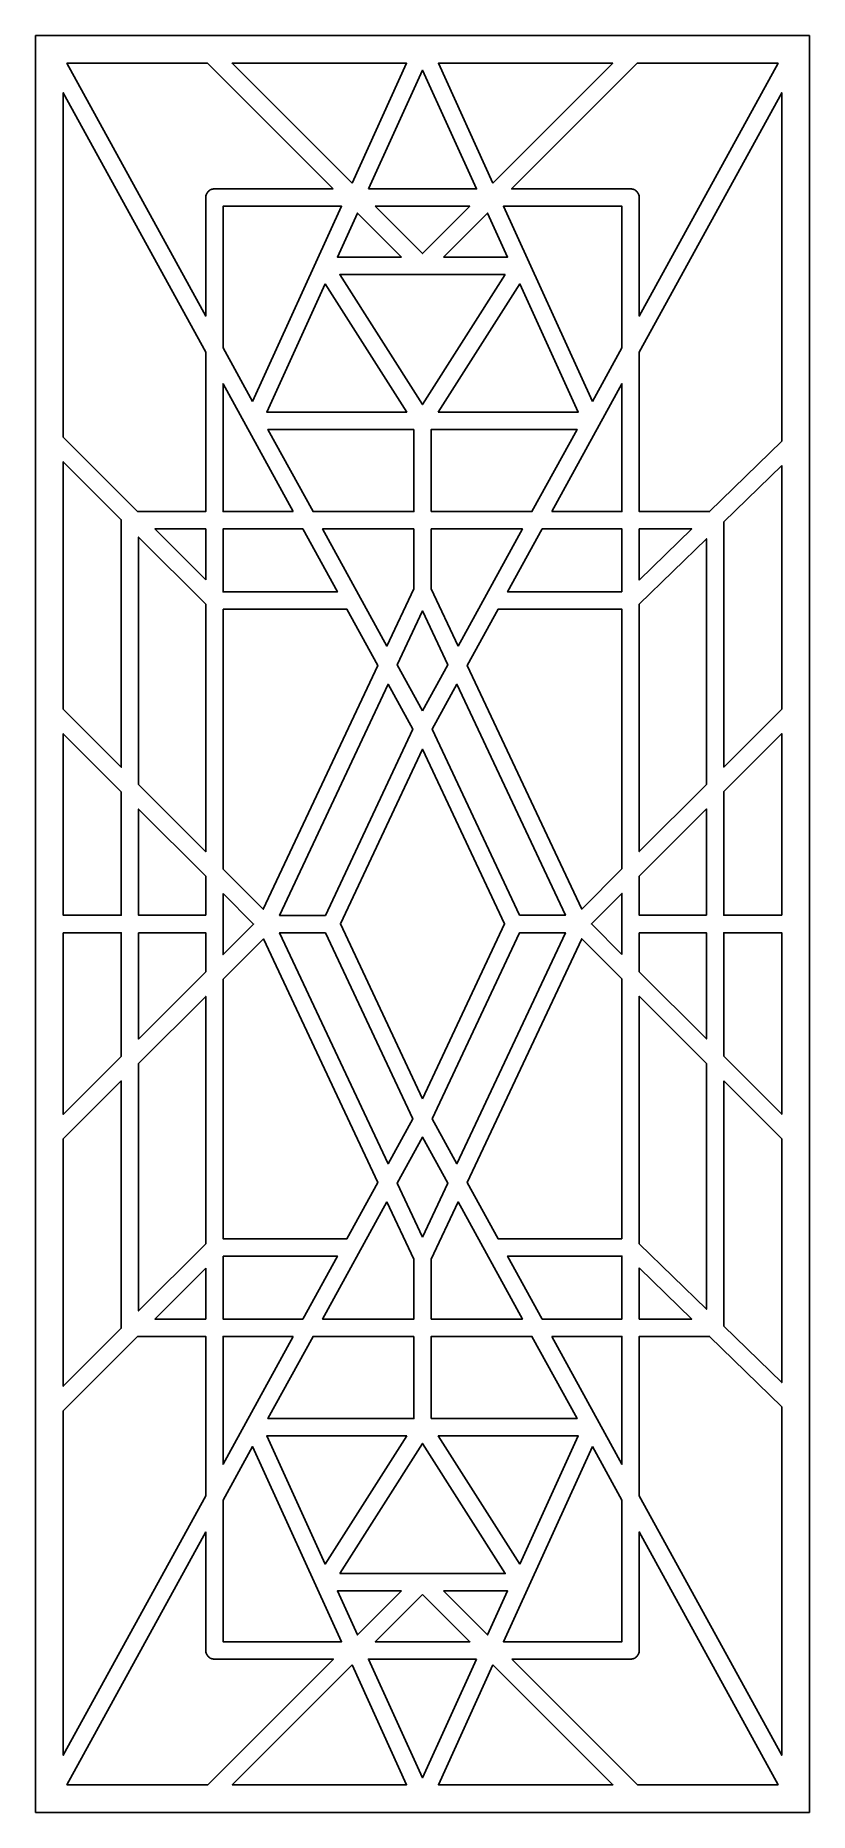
# Model space of a CAD drawing. Extents: x 242 to 558, y 39 to 763.
import ezdxf

# ---------------------------------------------------------------- set-up
doc = ezdxf.new("R2010")
doc.units = 0
doc.header["$MEASUREMENT"] = 0
doc.layers.add('Layer0', color=7, linetype='CONTINUOUS')

msp = doc.modelspace()

# ---------------------------------------------------------------- linework, layer by layer
at = {"layer": 'Layer0'}
for points in [[(242.24, 38.97), (557.66, 38.97), (557.66, 763.38), (242.24, 763.38), (242.24, 38.97)], [(363.56, 700.86), (315.14, 700.86), (314.78, 700.84), (314.43, 700.79), (314.09, 700.7), (313.77, 700.58), (313.46, 700.43), (313.17, 700.25), (312.89, 700.05), (312.64, 699.82), (312.42, 699.57), (312.21, 699.3), (312.03, 699.01), (311.89, 698.7), (311.77, 698.38), (311.68, 698.04), (311.63, 697.69), (311.61, 697.32), (311.61, 648.99), (255.03, 752.07), (312.35, 752.07), (363.56, 700.86)], [(371.22, 703.19), (322.34, 752.07), (393.49, 752.07), (371.22, 703.19)], [(377.93, 700.86), (399.95, 749.2), (421.98, 700.86), (377.93, 700.86)], [(428.66, 703.23), (406.41, 752.07), (477.5, 752.07), (428.66, 703.23)], [(484.76, 700.86), (436.28, 700.86), (487.49, 752.07), (544.87, 752.07), (488.3, 648.99), (488.3, 697.32), (488.28, 697.69), (488.22, 698.04), (488.14, 698.38), (488.02, 698.7), (487.87, 699.01), (487.69, 699.3), (487.49, 699.57), (487.26, 699.82), (487.01, 700.05), (486.74, 700.25), (486.45, 700.43), (486.14, 700.58), (485.81, 700.7), (485.47, 700.79), (485.12, 700.84), (484.76, 700.86)], [(311.61, 634.31), (311.61, 569.33), (283.8, 569.33), (253.55, 599.59), (253.55, 740.08), (311.61, 634.31)], [(546.36, 598.03), (516.95, 569.33), (488.3, 569.33), (488.3, 634.31), (546.36, 740.08), (546.36, 598.03)], [(330.69, 614.23), (318.68, 636.12), (318.68, 693.79), (366.94, 693.79), (330.69, 614.23)], [(391.39, 673.03), (365.25, 673.03), (373.43, 690.99), (391.39, 673.03)], [(380.62, 693.79), (419.22, 693.79), (399.92, 674.49), (380.62, 693.79)], [(408.45, 673.03), (426.45, 691.03), (434.65, 673.03), (408.45, 673.03)], [(469.21, 614.23), (432.96, 693.79), (481.23, 693.79), (481.23, 636.12), (469.21, 614.23)], [(360.27, 662.1), (393.51, 609.88), (336.48, 609.88), (360.27, 662.1)], [(433.71, 665.96), (399.95, 612.93), (366.2, 665.96), (433.71, 665.96)], [(406.39, 609.88), (439.63, 662.1), (463.42, 609.88), (406.39, 609.88)], [(347.27, 569.33), (318.68, 569.33), (318.68, 621.43), (347.27, 569.33)], [(452.63, 569.33), (481.23, 621.43), (481.23, 569.33), (452.63, 569.33)], [(396.42, 602.81), (396.42, 569.33), (355.33, 569.33), (336.96, 602.81), (396.42, 602.81)], [(403.49, 569.33), (403.49, 602.81), (462.95, 602.81), (444.57, 569.33), (403.49, 569.33)], [(277.17, 565.8), (277.17, 465.1), (253.55, 488.72), (253.55, 589.59), (277.18, 565.96), (277.18, 565.95), (277.18, 565.94), (277.18, 565.93), (277.18, 565.92), (277.18, 565.91), (277.17, 565.9), (277.17, 565.89), (277.17, 565.88), (277.17, 565.87), (277.17, 565.86), (277.17, 565.85), (277.17, 565.84), (277.17, 565.83), (277.17, 565.82), (277.17, 565.81), (277.17, 565.8)], [(546.36, 588.15), (546.36, 488.78), (522.74, 465.16), (522.74, 565.11), (546.36, 588.15)], [(311.61, 531.53), (311.61, 430.66), (284.23, 458.03), (284.23, 558.91), (311.61, 531.53)], [(311.61, 541.53), (290.87, 562.27), (311.61, 562.27), (311.61, 541.53)], [(351.15, 562.27), (365.28, 536.53), (318.68, 536.53), (318.68, 562.27), (351.15, 562.27)], [(396.42, 562.27), (396.42, 537.88), (385.44, 514.5), (359.21, 562.27), (396.42, 562.27)], [(414.47, 514.5), (403.49, 537.88), (403.49, 562.27), (440.69, 562.27), (414.47, 514.5)], [(481.23, 536.53), (434.62, 536.53), (448.75, 562.27), (481.23, 562.27), (481.23, 536.53)], [(488.3, 541.38), (488.3, 562.27), (509.7, 562.27), (488.3, 541.38)], [(515.67, 458.1), (488.3, 430.72), (488.3, 531.51), (515.67, 558.21), (515.67, 458.1)], [(318.68, 529.46), (369.16, 529.46), (381.72, 506.58), (335.06, 407.21), (318.68, 423.59), (318.68, 529.46)], [(481.23, 423.65), (464.83, 407.25), (418.19, 506.58), (430.75, 529.46), (481.23, 529.46), (481.23, 423.65)], [(399.95, 488.05), (389.64, 506.83), (399.95, 528.78), (410.26, 506.83), (399.95, 488.05)], [(360.35, 404.68), (341.67, 404.68), (385.93, 498.91), (395.99, 480.58), (360.35, 404.68)], [(439.54, 404.71), (403.91, 480.58), (413.98, 498.91), (458.22, 404.71), (439.54, 404.71)], [(277.17, 455.11), (277.17, 404.71), (253.55, 404.71), (253.55, 478.72), (277.17, 455.11)], [(546.36, 404.71), (522.74, 404.71), (522.74, 455.17), (546.36, 478.79), (546.36, 404.71)], [(399.95, 329.96), (366.51, 401.18), (399.95, 472.39), (433.4, 401.18), (399.95, 329.96)], [(311.61, 404.71), (284.23, 404.71), (284.23, 448.04), (311.61, 420.66), (311.61, 404.71)], [(515.67, 404.71), (488.3, 404.71), (488.3, 420.73), (515.67, 448.1), (515.67, 404.71)], [(318.68, 413.6), (331.13, 401.14), (318.68, 388.69), (318.68, 413.6)], [(481.23, 388.76), (468.78, 401.21), (481.23, 413.66), (481.23, 388.76)], [(253.55, 397.64), (277.17, 397.64), (277.17, 347.18), (253.55, 323.57), (253.55, 397.64)], [(284.23, 397.64), (311.61, 397.64), (311.61, 381.62), (284.23, 354.25), (284.23, 397.64)], [(318.68, 378.7), (335.08, 395.1), (381.72, 295.77), (369.16, 272.89), (318.68, 272.89), (318.68, 378.7)], [(360.38, 397.61), (395.99, 321.77), (385.93, 303.44), (341.7, 397.61), (360.38, 397.61)], [(403.91, 321.77), (439.54, 397.64), (458.22, 397.64), (413.98, 303.44), (403.91, 321.77)], [(481.23, 272.89), (430.75, 272.89), (418.19, 295.77), (464.85, 395.14), (481.23, 378.76), (481.23, 272.89)], [(488.3, 397.64), (515.67, 397.64), (515.67, 354.31), (488.3, 381.69), (488.3, 397.64)], [(522.74, 347.25), (522.74, 397.64), (546.36, 397.64), (546.36, 323.63), (522.74, 347.25)], [(284.23, 344.26), (311.61, 371.63), (311.61, 270.82), (284.23, 243.44), (284.23, 344.26)], [(488.3, 270.85), (488.3, 371.69), (515.67, 344.32), (515.67, 244.14), (488.3, 270.85)], [(253.55, 313.57), (277.17, 337.19), (277.17, 236.55), (277.17, 236.54), (277.17, 236.53), (277.17, 236.52), (277.17, 236.51), (277.17, 236.5), (277.17, 236.49), (277.17, 236.48), (277.17, 236.47), (277.17, 236.46), (277.17, 236.45), (277.18, 236.44), (277.18, 236.43), (277.18, 236.42), (277.18, 236.41), (277.18, 236.4), (277.18, 236.39), (253.55, 212.76), (253.55, 313.57)], [(522.74, 337.25), (546.36, 313.63), (546.36, 214.2), (522.74, 237.24), (522.74, 337.25)], [(399.95, 273.57), (389.64, 295.52), (399.95, 314.3), (410.26, 295.52), (399.95, 273.57)], [(385.44, 287.86), (396.42, 264.47), (396.42, 240.09), (359.21, 240.09), (385.44, 287.86)], [(403.49, 240.09), (403.49, 264.47), (414.47, 287.86), (440.69, 240.09), (403.49, 240.09)], [(311.61, 260.83), (311.61, 240.09), (290.87, 240.09), (311.61, 260.83)], [(318.68, 265.82), (365.28, 265.82), (351.15, 240.09), (318.68, 240.09), (318.68, 265.82)], [(448.75, 240.09), (434.62, 265.82), (481.23, 265.82), (481.23, 240.09), (448.75, 240.09)], [(488.3, 260.97), (509.7, 240.09), (488.3, 240.09), (488.3, 260.97)], [(253.55, 202.77), (283.8, 233.02), (311.61, 233.02), (311.61, 168.04), (253.55, 62.27), (253.55, 202.77)], [(347.27, 233.02), (318.68, 180.92), (318.68, 233.02), (347.27, 233.02)], [(396.42, 233.02), (396.42, 199.54), (336.96, 199.54), (355.34, 233.02), (396.42, 233.02)], [(403.49, 199.54), (403.49, 233.02), (444.57, 233.02), (462.95, 199.54), (403.49, 199.54)], [(452.63, 233.02), (481.23, 233.02), (481.23, 180.92), (452.63, 233.02)], [(488.3, 168.04), (488.3, 233.02), (516.95, 233.02), (546.36, 204.33), (546.36, 62.27), (488.3, 168.04)], [(393.51, 192.47), (360.27, 140.25), (336.48, 192.47), (393.51, 192.47)], [(366.2, 136.39), (399.95, 189.43), (433.71, 136.39), (366.2, 136.39)], [(439.63, 140.25), (406.39, 192.47), (463.42, 192.47), (439.63, 140.25)], [(318.68, 166.23), (330.69, 188.13), (366.94, 108.56), (318.68, 108.56), (318.68, 166.23)], [(469.21, 188.13), (481.23, 166.23), (481.23, 108.56), (432.96, 108.56), (469.21, 188.13)], [(311.61, 153.36), (311.61, 105.03), (311.63, 104.67), (311.68, 104.32), (311.77, 103.98), (311.89, 103.65), (312.03, 103.34), (312.21, 103.05), (312.42, 102.78), (312.64, 102.53), (312.89, 102.3), (313.17, 102.1), (313.46, 101.92), (313.77, 101.77), (314.09, 101.65), (314.43, 101.57), (314.78, 101.51), (315.14, 101.49), (363.62, 101.49), (312.41, 50.28), (255.03, 50.28), (311.61, 153.36)], [(436.34, 101.49), (484.76, 101.49), (485.12, 101.51), (485.47, 101.57), (485.81, 101.65), (486.14, 101.77), (486.45, 101.92), (486.74, 102.1), (487.01, 102.3), (487.26, 102.53), (487.49, 102.78), (487.69, 103.05), (487.87, 103.34), (488.02, 103.65), (488.14, 103.98), (488.22, 104.32), (488.28, 104.67), (488.3, 105.03), (488.3, 153.36), (544.87, 50.28), (487.56, 50.28), (436.34, 101.49)], [(391.45, 129.32), (373.45, 111.32), (365.25, 129.32), (391.45, 129.32)], [(399.98, 127.86), (419.28, 108.56), (380.69, 108.56), (399.98, 127.86)], [(408.51, 129.32), (434.65, 129.32), (426.47, 111.36), (408.51, 129.32)], [(421.98, 101.49), (399.95, 53.15), (377.93, 101.49), (421.98, 101.49)], [(371.24, 99.12), (393.49, 50.28), (322.4, 50.28), (371.24, 99.12)], [(428.68, 99.16), (477.56, 50.28), (406.41, 50.28), (428.68, 99.16)]]:
    msp.add_lwpolyline(points, close=True, dxfattribs=at)

doc.saveas('drawing.dxf')
